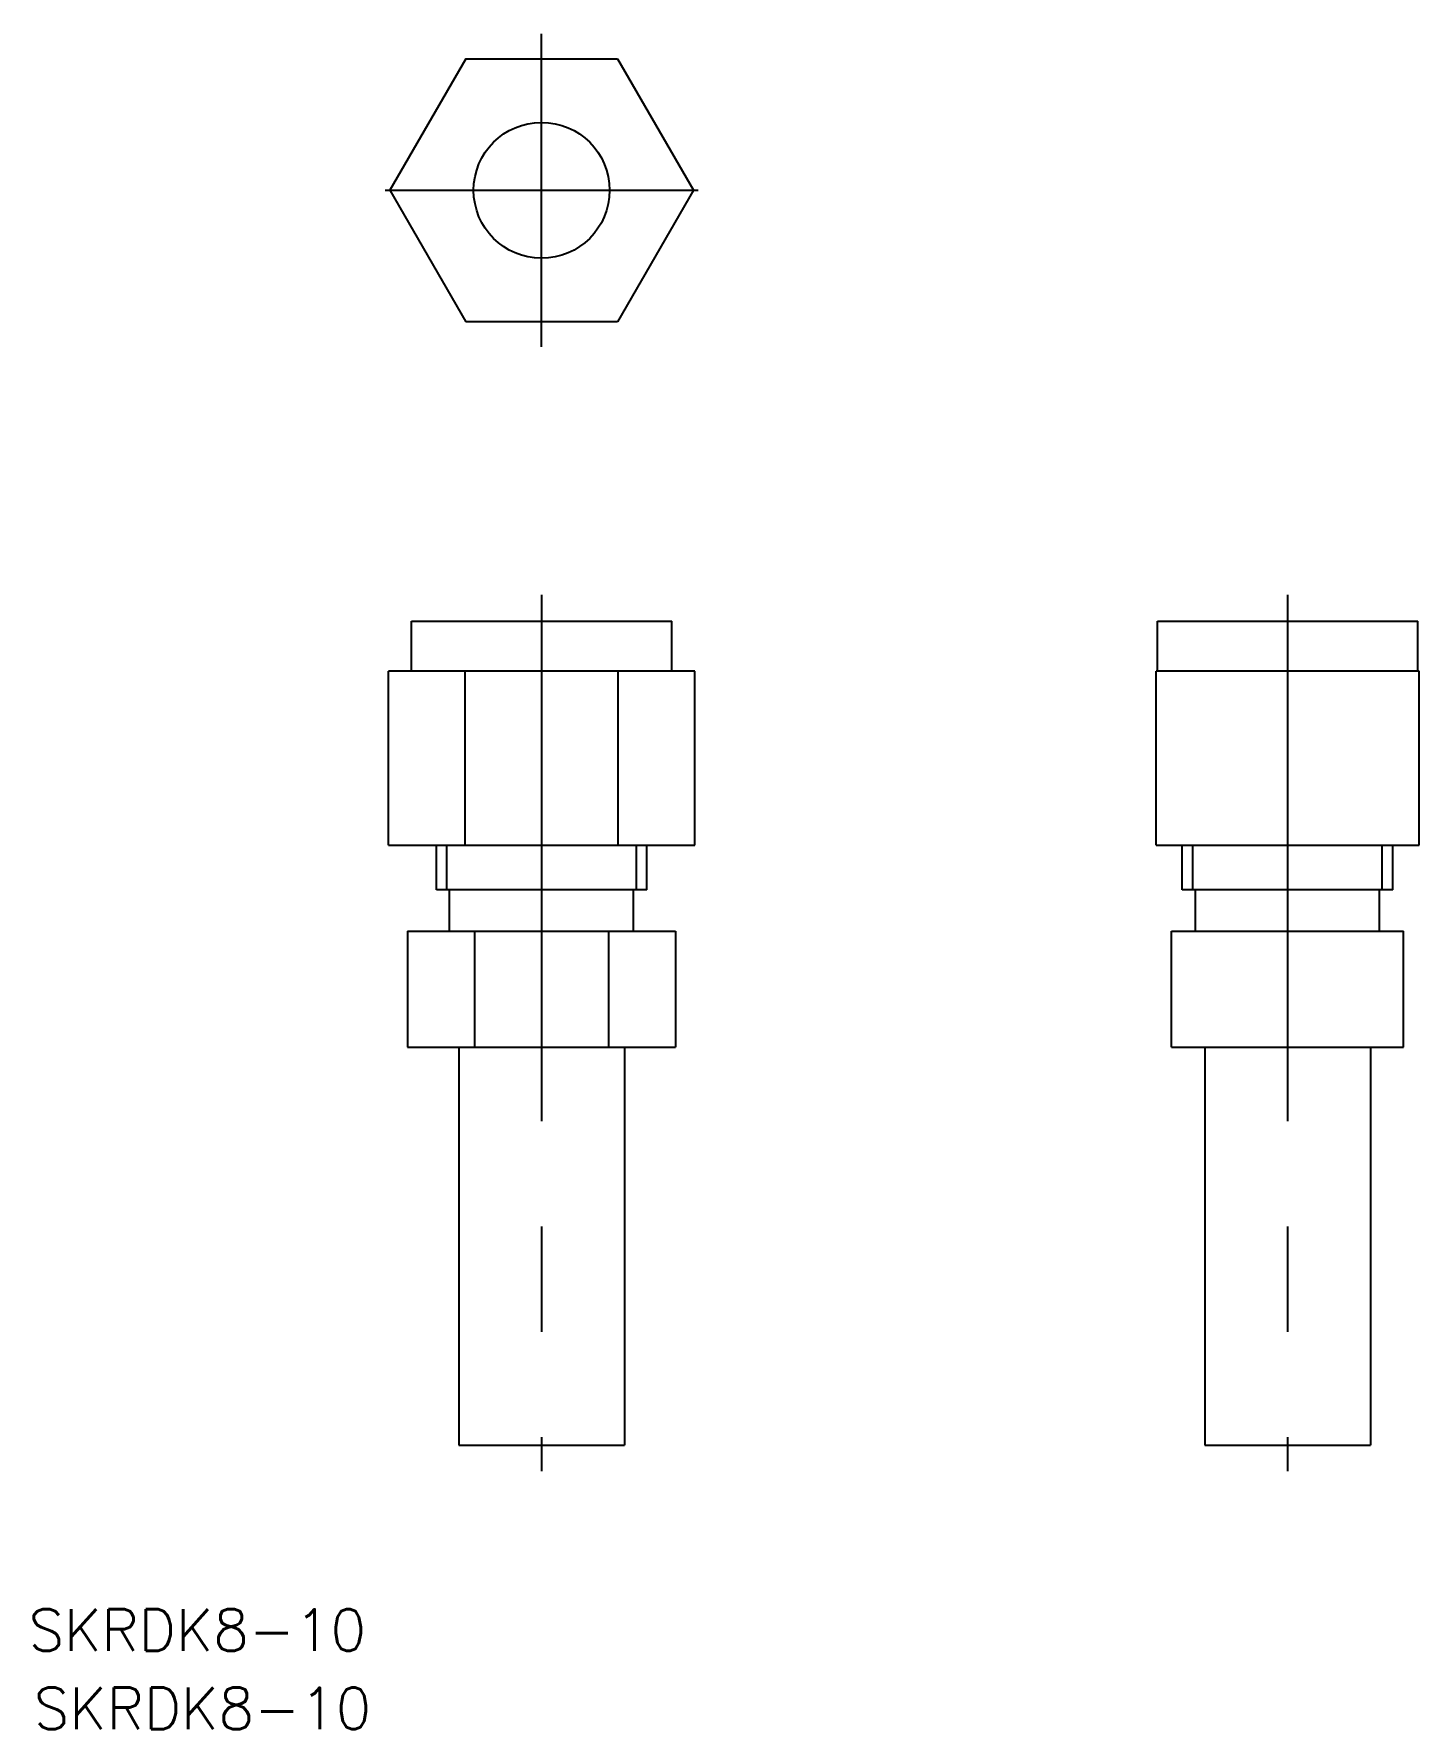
# Model space of a CAD drawing. Extents: x -31 to 53, y -17 to 85.
import ezdxf

# ---------------------------------------------------------------- set-up
doc = ezdxf.new("R2010")
doc.units = 0
doc.linetypes.add('CENTER', pattern=[50.8, 31.75, -6.35, 6.35, -6.35])
doc.layers.get('0').update_dxf_attribs({"linetype": 'CONTINUOUS'})
doc.layers.add('CENTER', color=1, linetype='CENTER')
doc.styles.get("Standard").update_dxf_attribs({"font": 'txt.shx', "bigfont": '@extfont2.shx'})

msp = doc.modelspace()

# ---------------------------------------------------------------- linework, layer by layer
at = {"color": 7, "linetype": 'CONTINUOUS'}
for p, q in [((-4.581274, 83.634789), (-9.162549, 75.699789)), ((-4.581274, 83.634789), (4.581274, 83.634789)), ((4.581274, 83.634789), (9.162549, 75.699789)), ((-9.162549, 75.699789), (-4.581274, 67.764789)), ((9.162549, 75.699789), (4.581274, 67.764789)), ((4.581274, 67.764789), (-4.581274, 67.764789)), ((-7.849998, 46.699789), (-7.849998, 49.699789)), ((-7.849998, 49.699789), (7.85, 49.699789)), ((7.85, 46.699789), (7.85, 49.699789)), ((37.150002, 46.699789), (37.150002, 49.699789)), ((37.150002, 49.699789), (52.85, 49.699789)), ((52.85, 46.699789), (52.85, 49.699789)), ((9.237604, 46.699789), (-9.237604, 46.699789)), ((-9.237604, 36.19979), (-9.237604, 46.699789)), ((-4.618802, 36.19979), (-4.618802, 46.699789)), ((4.618802, 36.19979), (4.618802, 46.699789)), ((9.237604, 36.19979), (9.237604, 46.699789)), ((37.065, 36.19979), (37.065, 46.699789)), ((52.935, 46.699789), (37.065, 46.699789)), ((45, 46.699789), (45, 36.19979)), ((52.935, 36.19979), (52.935, 46.699789)), ((-9.237604, 36.19979), (9.237604, 36.19979)), ((-6.35, 33.5), (-6.35, 36.19979)), ((6.35, 33.5), (6.35, 36.19979)), ((37.065, 36.19979), (52.935, 36.19979)), ((38.65, 33.5), (38.65, 36.19979)), ((51.35, 33.5), (51.35, 36.19979)), ((6.35, 33.5), (-6.35, 33.5)), ((-5.55, 31), (-5.55, 33.5)), ((5.55, 31), (5.55, 33.5)), ((51.35, 33.5), (38.65, 33.5)), ((39.45, 31), (39.45, 33.5)), ((50.55, 31), (50.55, 33.5)), ((-8.082904, 31), (8.082904, 31)), ((-8.082904, 31), (-8.082904, 24)), ((-4.041452, 31), (-4.041452, 24)), ((4.041452, 31), (4.041452, 24)), ((8.082904, 31), (8.082904, 24)), ((38, 24), (38, 31)), ((38, 31), (52, 31)), ((45, 31), (45, 24)), ((52, 24), (52, 31)), ((-8.082904, 24), (8.082904, 24)), ((-5, 24), (-5, 0)), ((5, 24), (5, 0)), ((38, 24), (52, 24)), ((40, 24), (40, 0)), ((50, 24), (50, 0)), ((-5, 0), (5, 0)), ((40, 0), (50, 0))]:
    msp.add_line(p, q, dxfattribs=at)
at = {"color": 3, "linetype": 'CONTINUOUS'}
for p, q in [((-5.715, 33.5), (-5.715, 36.19979)), ((5.715, 33.5), (5.715, 36.19979)), ((39.285, 33.5), (39.285, 36.19979)), ((50.715, 33.5), (50.715, 36.19979))]:
    msp.add_line(p, q, dxfattribs=at)
at = {"color": 7, "linetype": 'CONTINUOUS'}
msp.add_circle((0, 75.699789), 4.099998, dxfattribs=at)
at = {"layer": 'CENTER', "color": 1, "linetype": 'CENTER'}
for p, q in [((0, 66.264789), (0, 85.134789)), ((-9.435, 75.699789), (9.435, 75.699789)), ((0, 51.286825), (0, -1.566974)), ((45, 51.286825), (45, -1.566974))]:
    msp.add_line(p, q, dxfattribs=at)

# ---------------------------------------------------------------- texts
at = {"color": 7, "linetype": 'CONTINUOUS'}
for p in [(-30.949133, -12.405519), (-30.633996, -17.130548)]:
    msp.add_text('SKRDK8-10', height=2.5, dxfattribs=at).set_placement(p)

doc.saveas('drawing.dxf')
